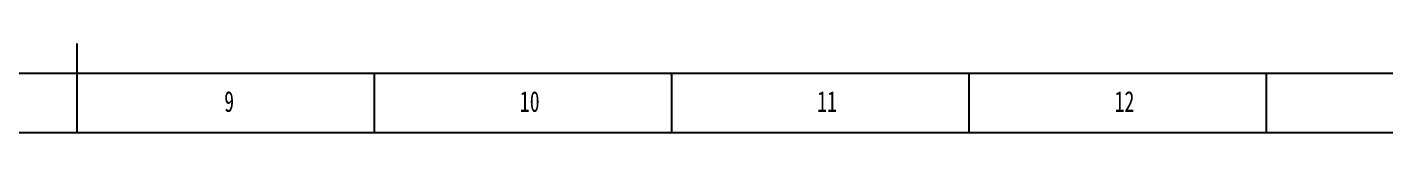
# Model space of a CAD drawing. Header units: millimetres. Extents: x 0 to 841, y 0 to 2287.
# Drawn here: x 419.6 to 647.9, y 0 to 15 of the extents above; entities that cross this region are included whole.
import ezdxf

# ---------------------------------------------------------------- set-up
doc = ezdxf.new("R2010")
doc.units = ezdxf.units.MM
doc.layers.add('10', color=7, linetype='Continuous')
doc.layers.add('5', color=7, linetype='Continuous')
doc.styles.add('SLDTEXTSTYLE4', font='TXT', dxfattribs={"width": 0.7})

msp = doc.modelspace()

# ---------------------------------------------------------------- linework, layer by layer
at = {"layer": '5', "lineweight": 25}
msp.add_line((428, 0), (428, 15), dxfattribs=at)
at = {"layer": '5', "color": 7, "lineweight": 25}
msp.add_line((0, 10), (831, 10), dxfattribs=at)
at = {"layer": '5'}
for p, q in [((478, 0), (478, 10)), ((528, 0), (528, 10)), ((578, 0), (578, 10)), ((628, 0), (628, 10))]:
    msp.add_line(p, q, dxfattribs=at)
at = {"layer": '5', "color": 7}
msp.add_line((0, 0), (841, 0), dxfattribs=at)

# ---------------------------------------------------------------- texts
at = {"layer": '10', "char_height": 3.5, "attachment_point": 2, "style": 'SLDTEXTSTYLE4'}
for s, insert in [('9', (453.55, 6.98)), ('10', (504.09, 6.98)), ('11', (554.09, 6.98)), ('12', (604.09, 6.98))]:
    msp.add_mtext(s, dxfattribs=dict(at, insert=insert))

doc.saveas('drawing.dxf')
